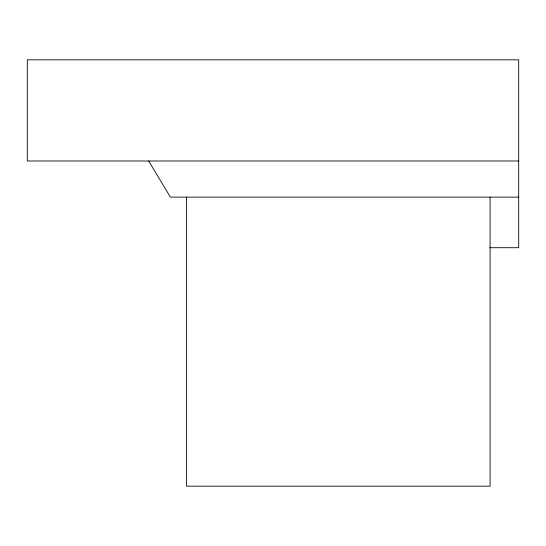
<?xml version="1.0" encoding="UTF-8"?>
<svg xmlns="http://www.w3.org/2000/svg" width="546" height="546" viewBox="0 0 546 546"><rect width="100%" height="100%" fill="white"/><g stroke="black" fill="none" stroke-linecap="round" stroke-linejoin="round"><path stroke-width="0.82" d="M518.7 160.988L27.3 160.988L27.3 59.821L518.7 59.821L518.7 247.707L489.796 247.707M518.7 197.12L170.386 197.12L148.703 160.988M490.083 197.12L490.083 486.179L186.568 486.179L186.568 197.12"/></g></svg>
